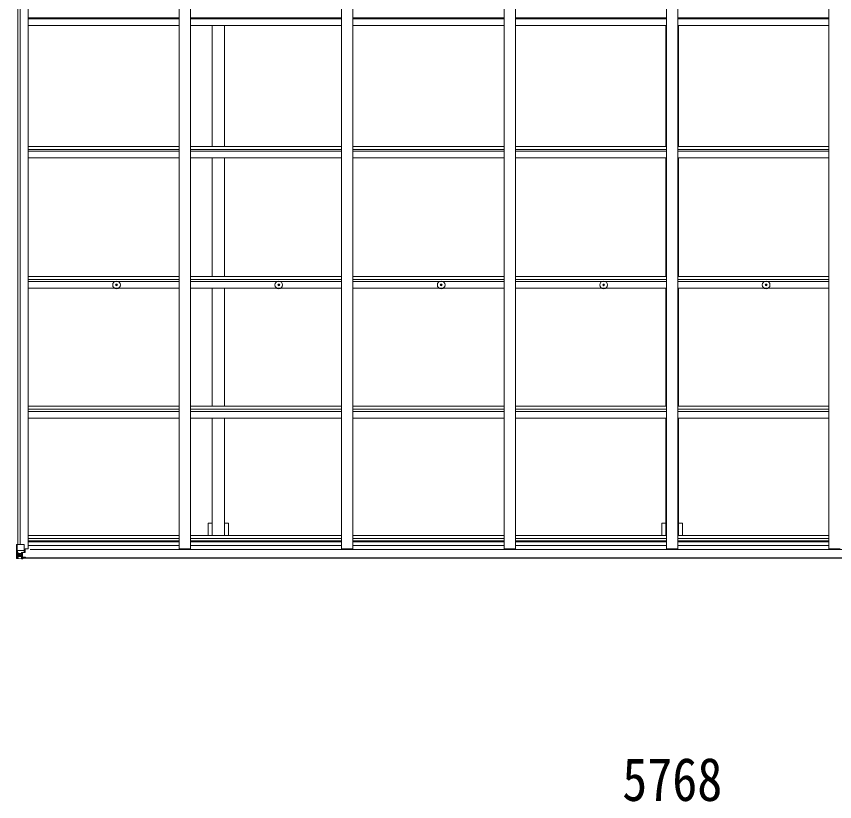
# Model space of a CAD drawing. Units: millimetres at full size, sheet at 1:40; details may follow other scales. Extents: x -11181 to 11305, y -7804 to 7716.
# Drawn here: x 2110 to 5716, y 252 to 3714 of the extents above; entities that cross this region are included whole.
import ezdxf
from ezdxf.enums import TextEntityAlignment as Align

# ---------------------------------------------------------------- set-up
doc = ezdxf.new("R2010")
doc.units = ezdxf.units.MM
doc.header["$LTSCALE"] = 40
for name, color, linetype, lineweight in [('0-1_本体', 4, 'Continuous', 9), ('0-2_部品', 7, 'Continuous', 9), ('0-A_寸法', 6, 'Continuous', 9)]:
    doc.layers.add(name, color=color, linetype=linetype, lineweight=lineweight)
doc.styles.add('ＭＳ ゴシック', font='')
doc.styles.get('ＭＳ ゴシック').set_extended_font_data('MS Gothic')

msp = doc.modelspace()

# ---------------------------------------------------------------- linework, layer by layer
at = {"layer": '0-1_本体'}
for p, q in [((2161.19, 1366.46), (2161.19, 7265.2)), ((2827.19, 1366.46), (2827.19, 7265.2)), ((2877.19, 1366.46), (2877.19, 7265.2)), ((3543.19, 1366.46), (3543.19, 7265.2)), ((3593.19, 1366.46), (3593.19, 7265.2)), ((4259.19, 1366.46), (4259.19, 7265.2)), ((4309.19, 1366.46), (4309.19, 7265.2)), ((4975.19, 1366.46), (4975.19, 7265.2)), ((5025.19, 1366.46), (5025.19, 7265.2)), ((5691.19, 1366.46), (5691.19, 7265.2)), ((2116.19, 1386), (2116.19, 7245.66)), ((2126.02, 1386), (2126.02, 7245.66)), ((2161.19, 3707.51), (2827.19, 3707.51)), ((2161.19, 3703.72), (2827.19, 3703.72)), ((2877.19, 3707.51), (3543.19, 3707.51)), ((2877.19, 3703.72), (3543.19, 3703.72)), ((3593.19, 3707.51), (4259.19, 3707.51)), ((3593.19, 3703.72), (4259.19, 3703.72)), ((4309.19, 3707.51), (4975.19, 3707.51)), ((4309.19, 3703.72), (4975.19, 3703.72)), ((5025.19, 3707.51), (5691.19, 3707.51)), ((5025.19, 3703.72), (5691.19, 3703.72)), ((2161.19, 3673.98), (2827.19, 3673.98)), ((2877.19, 3673.98), (3543.19, 3673.98)), ((2972.69, 3140.48), (2972.69, 3673.98)), ((3027.69, 3140.48), (3027.69, 3673.98)), ((3593.19, 3673.98), (4259.19, 3673.98)), ((4309.19, 3673.98), (4975.19, 3673.98)), ((4972.69, 3140.48), (4972.69, 3673.98)), ((5025.19, 3673.98), (5691.19, 3673.98)), ((5027.69, 3140.48), (5027.69, 3673.98)), ((2161.19, 3140.48), (2827.19, 3140.48)), ((2877.19, 3140.48), (3543.19, 3140.48)), ((3593.19, 3140.48), (4259.19, 3140.48)), ((4309.19, 3140.48), (4975.19, 3140.48)), ((5025.19, 3140.48), (5691.19, 3140.48)), ((2161.17, 3127.51), (2827.19, 3127.51)), ((2161.19, 3120.22), (2827.19, 3120.22)), ((2877.19, 3127.51), (3543.19, 3127.51)), ((2877.19, 3120.22), (3543.19, 3120.22)), ((3593.19, 3127.51), (4259.19, 3127.51)), ((3593.19, 3120.22), (4259.19, 3120.22)), ((4309.19, 3127.51), (4975.19, 3127.51)), ((4309.19, 3120.22), (4975.19, 3120.22)), ((5025.19, 3127.51), (5691.19, 3127.51)), ((5025.19, 3120.22), (5691.19, 3120.22)), ((2161.19, 3090.8), (2827.19, 3090.8)), ((2877.19, 3090.8), (3543.19, 3090.8)), ((2972.69, 2567.47), (2972.69, 3090.8)), ((3027.69, 2567.47), (3027.69, 3090.8)), ((3593.19, 3090.8), (4259.19, 3090.8)), ((4309.19, 3090.8), (4975.19, 3090.8)), ((4972.69, 2567.47), (4972.69, 3090.8)), ((5025.19, 3090.8), (5691.19, 3090.8)), ((5027.69, 2567.47), (5027.69, 3090.8)), ((2161.19, 2567.47), (2827.19, 2567.47)), ((2877.19, 2567.47), (3543.19, 2567.47)), ((3593.19, 2567.47), (4259.19, 2567.47)), ((4309.19, 2567.47), (4975.19, 2567.47)), ((5025.19, 2567.47), (5691.19, 2567.47)), ((2161.17, 2554.6), (2827.19, 2554.6)), ((2161.19, 2544.5), (2827.19, 2544.5)), ((2877.19, 2554.6), (3543.19, 2554.6)), ((2877.19, 2544.5), (3543.19, 2544.5)), ((3593.19, 2554.6), (4259.19, 2554.6)), ((3593.19, 2544.5), (4259.19, 2544.5)), ((4309.19, 2554.6), (4975.19, 2554.6)), ((4309.19, 2544.5), (4975.19, 2544.5)), ((5025.19, 2554.6), (5691.19, 2554.6)), ((5025.19, 2544.5), (5691.19, 2544.5)), ((2161.19, 2515.53), (2827.19, 2515.53)), ((2877.19, 2515.53), (3543.19, 2515.53)), ((2972.69, 1994.94), (2972.69, 2515.53)), ((3027.69, 1994.94), (3027.69, 2515.53)), ((3593.19, 2515.53), (4259.19, 2515.53)), ((4309.19, 2515.53), (4975.19, 2515.53)), ((4972.69, 1994.94), (4972.69, 2515.53)), ((5025.19, 2515.53), (5691.19, 2515.53)), ((5027.69, 1994.94), (5027.69, 2515.53)), ((2161.19, 1994.94), (2827.19, 1994.94)), ((2877.19, 1994.94), (3543.19, 1994.94)), ((3593.19, 1994.94), (4259.19, 1994.94)), ((4309.19, 1994.94), (4975.19, 1994.94)), ((5025.19, 1994.94), (5691.19, 1994.94)), ((2161.19, 1982.12), (2827.19, 1982.12)), ((2161.19, 1971.97), (2827.19, 1971.97)), ((2877.19, 1982.12), (3543.19, 1982.12)), ((2877.19, 1971.97), (3543.19, 1971.97)), ((3593.19, 1982.12), (4259.19, 1982.12)), ((3593.19, 1971.97), (4259.19, 1971.97)), ((4309.19, 1982.12), (4975.19, 1982.12)), ((4309.19, 1971.97), (4975.19, 1971.97)), ((5025.19, 1982.12), (5691.19, 1982.12)), ((5025.19, 1971.97), (5691.19, 1971.97)), ((2161.19, 1943), (2827.19, 1943)), ((2877.19, 1943), (3543.19, 1943)), ((2972.69, 1943), (2972.69, 1425.33)), ((3027.69, 1943), (3027.69, 1425.33)), ((3593.19, 1943), (4259.19, 1943)), ((4309.19, 1943), (4975.19, 1943)), ((4972.69, 1943), (4972.69, 1425.33)), ((5025.19, 1943), (5691.19, 1943)), ((5027.69, 1943), (5027.69, 1425.33)), ((2954.99, 1480.16), (2954.99, 1425.33)), ((2972.69, 1480.16), (2954.99, 1480.16)), ((3045.39, 1480.16), (3027.69, 1480.16)), ((3045.39, 1480.16), (3045.39, 1425.33)), ((4954.99, 1480.16), (4954.99, 1425.33)), ((4972.69, 1480.16), (4954.99, 1480.16)), ((5045.39, 1480.16), (5027.69, 1480.16)), ((5045.39, 1480.16), (5045.39, 1425.33)), ((2161.19, 1425.33), (2827.19, 1425.33)), ((2161.19, 1412.5), (2827.19, 1412.5)), ((2877.19, 1425.33), (3543.19, 1425.33)), ((2877.19, 1412.5), (3543.19, 1412.5)), ((3593.19, 1425.33), (4259.19, 1425.33)), ((3593.19, 1412.5), (4259.19, 1412.5)), ((4309.19, 1425.33), (4975.19, 1425.33)), ((4309.19, 1412.5), (4975.19, 1412.5)), ((5025.19, 1425.33), (5691.19, 1425.33)), ((5025.19, 1412.5), (5691.19, 1412.5)), ((2161.19, 1401.16), (2827.19, 1401.16)), ((2161.19, 1397.37), (2827.19, 1397.37)), ((2161.19, 1381.42), (2827.19, 1381.42)), ((2877.19, 1401.16), (3543.19, 1401.16)), ((2877.19, 1397.37), (3543.19, 1397.37)), ((2877.19, 1381.42), (3543.19, 1381.42)), ((3593.19, 1401.16), (4259.19, 1401.16)), ((3593.19, 1397.37), (4259.19, 1397.37)), ((3593.19, 1381.42), (4259.19, 1381.42)), ((4309.19, 1401.16), (4975.19, 1401.16)), ((4309.19, 1397.37), (4975.19, 1397.37)), ((4309.19, 1381.42), (4975.19, 1381.42)), ((5025.19, 1401.16), (5691.19, 1401.16)), ((5025.19, 1397.37), (5691.19, 1397.37)), ((5025.19, 1381.42), (5691.19, 1381.42)), ((2161.19, 1366.46), (2148.19, 1366.46)), ((7830.19, 1363.14), (2170.19, 1363.14)), ((2827.19, 1366.46), (2877.19, 1366.46)), ((3543.19, 1366.46), (3593.19, 1366.46)), ((4259.19, 1366.46), (4309.19, 1366.46)), ((4975.19, 1366.46), (5025.19, 1366.46)), ((5691.19, 1366.46), (5741.19, 1366.46)), ((2137.69, 1327.66), (7862.69, 1327.66)), ((2137.69, 1325.59), (7862.69, 1325.59))]:
    msp.add_line(p, q, dxfattribs=at)
at = {"layer": '0-2_部品'}
for p, q in [((2548.95, 2530.51), (2550.05, 2530.53)), ((2548.95, 2529.51), (2550.05, 2529.49)), ((2550.05, 2530.53), (2550.57, 2530.63)), ((2550.05, 2529.49), (2550.57, 2529.39)), ((2550.67, 2531.15), (2550.57, 2530.63)), ((2550.67, 2528.88), (2550.57, 2529.39)), ((2550.69, 2532.26), (2550.67, 2531.15)), ((2550.69, 2527.77), (2550.67, 2528.88)), ((2551.69, 2532.26), (2551.71, 2531.15)), ((2551.69, 2527.77), (2551.71, 2528.88)), ((2551.71, 2531.15), (2551.81, 2530.63)), ((2551.71, 2528.88), (2551.81, 2529.39)), ((2552.33, 2530.53), (2551.81, 2530.63)), ((2552.33, 2529.49), (2551.81, 2529.39)), ((2553.44, 2530.51), (2552.33, 2530.53)), ((2553.44, 2529.51), (2552.33, 2529.49)), ((3263.95, 2530.51), (3265.05, 2530.53)), ((3263.95, 2529.51), (3265.05, 2529.49)), ((3265.05, 2530.53), (3265.57, 2530.63)), ((3265.05, 2529.49), (3265.57, 2529.39)), ((3265.67, 2531.15), (3265.57, 2530.63)), ((3265.67, 2528.88), (3265.57, 2529.39)), ((3265.69, 2532.26), (3265.67, 2531.15)), ((3265.69, 2527.77), (3265.67, 2528.88)), ((3266.69, 2532.26), (3266.71, 2531.15)), ((3266.69, 2527.77), (3266.71, 2528.88)), ((3266.71, 2531.15), (3266.81, 2530.63)), ((3266.71, 2528.88), (3266.81, 2529.39)), ((3267.33, 2530.53), (3266.81, 2530.63)), ((3267.33, 2529.49), (3266.81, 2529.39)), ((3268.44, 2530.51), (3267.33, 2530.53)), ((3268.44, 2529.51), (3267.33, 2529.49)), ((3979.95, 2530.51), (3981.05, 2530.53)), ((3979.95, 2529.51), (3981.05, 2529.49)), ((3981.05, 2530.53), (3981.57, 2530.63)), ((3981.05, 2529.49), (3981.57, 2529.39)), ((3981.67, 2531.15), (3981.57, 2530.63)), ((3981.67, 2528.88), (3981.57, 2529.39)), ((3981.69, 2532.26), (3981.67, 2531.15)), ((3981.69, 2527.77), (3981.67, 2528.88)), ((3982.69, 2532.26), (3982.71, 2531.15)), ((3982.69, 2527.77), (3982.71, 2528.88)), ((3982.71, 2531.15), (3982.81, 2530.63)), ((3982.71, 2528.88), (3982.81, 2529.39)), ((3983.33, 2530.53), (3982.81, 2530.63)), ((3983.33, 2529.49), (3982.81, 2529.39)), ((3984.44, 2530.51), (3983.33, 2530.53)), ((3984.44, 2529.51), (3983.33, 2529.49)), ((4695.95, 2530.51), (4697.05, 2530.53)), ((4695.95, 2529.51), (4697.05, 2529.49)), ((4697.05, 2530.53), (4697.57, 2530.63)), ((4697.05, 2529.49), (4697.57, 2529.39)), ((4697.67, 2531.15), (4697.57, 2530.63)), ((4697.67, 2528.88), (4697.57, 2529.39)), ((4697.69, 2532.26), (4697.67, 2531.15)), ((4697.69, 2527.77), (4697.67, 2528.88)), ((4698.69, 2532.26), (4698.71, 2531.15)), ((4698.69, 2527.77), (4698.71, 2528.88)), ((4698.71, 2531.15), (4698.81, 2530.63)), ((4698.71, 2528.88), (4698.81, 2529.39)), ((4699.33, 2530.53), (4698.81, 2530.63)), ((4699.33, 2529.49), (4698.81, 2529.39)), ((4700.44, 2530.51), (4699.33, 2530.53)), ((4700.44, 2529.51), (4699.33, 2529.49)), ((5411.95, 2530.51), (5413.05, 2530.53)), ((5411.95, 2529.51), (5413.05, 2529.49)), ((5413.05, 2530.53), (5413.57, 2530.63)), ((5413.05, 2529.49), (5413.57, 2529.39)), ((5413.67, 2531.15), (5413.57, 2530.63)), ((5413.67, 2528.88), (5413.57, 2529.39)), ((5413.69, 2532.26), (5413.67, 2531.15)), ((5413.69, 2527.77), (5413.67, 2528.88)), ((5414.69, 2532.26), (5414.71, 2531.15)), ((5414.69, 2527.77), (5414.71, 2528.88)), ((5414.71, 2531.15), (5414.81, 2530.63)), ((5414.71, 2528.88), (5414.81, 2529.39)), ((5415.33, 2530.53), (5414.81, 2530.63)), ((5415.33, 2529.49), (5414.81, 2529.39)), ((5416.44, 2530.51), (5415.33, 2530.53)), ((5416.44, 2529.51), (5415.33, 2529.49)), ((2112.53, 1386), (2142.69, 1386)), ((2112.53, 1386), (2112.53, 1325.41)), ((2143.69, 1385), (2143.69, 1351.9)), ((2113.08, 1359.12), (2119.69, 1359.33)), ((2113.08, 1359.12), (2117.22, 1347.03)), ((2119.69, 1345.8), (2117.36, 1345.77)), ((2117.36, 1345.77), (2117.36, 1332.29)), ((2119.69, 1359.33), (2143.69, 1359.33)), ((2119.69, 1345.8), (2131.69, 1345.8)), ((2119.69, 1345.8), (2119.69, 1345.8)), ((2125.17, 1339.44), (2125.17, 1340.4)), ((2131.69, 1349.09), (2131.69, 1323)), ((2133.19, 1345.8), (2131.69, 1345.8)), ((2142.86, 1351.64), (2132.52, 1349.99)), ((2132.52, 1349.35), (2142.86, 1351.01)), ((2132.52, 1349.99), (2132.52, 1349.35)), ((2137.19, 1342.2), (2133.19, 1342.2)), ((2137.19, 1350.1), (2137.19, 1330.13)), ((2142.86, 1351.01), (2142.86, 1351.64)), ((2143.14, 1351.08), (2147.19, 1351.12)), ((2148.19, 1363), (2143.69, 1363)), ((2147.19, 1352.85), (2148.19, 1352.85)), ((2148.19, 1351.13), (2147.19, 1351.12)), ((2148.19, 1366.46), (2148.19, 1351.13)), ((2109.69, 1325.29), (2109.69, 1325.33)), ((2110.63, 1324.33), (2110.63, 1324.29)), ((2110.63, 1324.28), (2110.63, 1324.28)), ((2119.6, 1323.9), (2111.68, 1324.37)), ((2112.54, 1325.34), (2112.53, 1325.41)), ((2116.5, 1328.79), (2113.77, 1325.12)), ((2117.36, 1332.29), (2119.69, 1332.24)), ((2119.69, 1332.24), (2131.69, 1332.24)), ((2131.69, 1323.11), (2119.69, 1323.89)), ((2130.69, 1332.24), (2131.69, 1332.24)), ((2133.19, 1332.24), (2131.69, 1332.24)), ((2133.19, 1328.7), (2131.69, 1328.7)), ((2131.69, 1323.88), (2138.19, 1323.48)), ((2138.19, 1322.6), (2131.69, 1323)), ((2137.19, 1333.99), (2133.19, 1333.99)), ((2133.69, 1329.06), (2133.19, 1329.06)), ((2138.19, 1324.41), (2133.19, 1324.5)), ((2133.3, 1330.36), (2137.19, 1330.36)), ((2133.69, 1330.16), (2133.69, 1329.99)), ((2133.69, 1329.99), (2133.69, 1329.99)), ((2143.69, 1329.91), (2133.69, 1329.99)), ((2133.69, 1328.04), (2133.69, 1329.99)), ((2141.69, 1328.06), (2133.69, 1328.06)), ((2141.69, 1328.04), (2133.69, 1328.04)), ((2138.19, 1324.41), (2138.19, 1325.59)), ((2138.19, 1324), (2138.19, 1324.41)), ((2138.19, 1324), (2138.19, 1323.48)), ((2138.19, 1323.48), (2138.19, 1322.6)), ((2143.19, 1324.8), (2143.19, 1325.59)), ((2143.49, 1324.8), (2143.19, 1324.8)), ((2143.49, 1324.8), (2146.61, 1325.59)), ((2143.69, 1329.91), (2143.69, 1328.3)), ((2143.69, 1328.3), (2148.69, 1328.3)), ((2148.69, 1327.66), (2148.69, 1328.3)), ((2148.69, 1328.3), (2149.69, 1328.3)), ((2149.69, 1329.98), (2149.69, 1329.86)), ((2149.69, 1328.3), (2149.69, 1329.86)), ((2149.69, 1328.3), (2149.69, 1327.66))]:
    msp.add_line(p, q, dxfattribs=at)
for points in [[(2109.69, 1325.33), (2109.69, 1386), (2112.53, 1386)], [(2123.25, 1338.48), (2122.29, 1338.48), (2122.29, 1337.52), (2123.25, 1337.52)], [(2125.17, 1340.4), (2124.21, 1340.4), (2124.21, 1339.44)], [(2124.21, 1336.56), (2124.21, 1335.6), (2125.17, 1335.6), (2125.17, 1336.56)], [(2126.13, 1337.52), (2127.09, 1337.52), (2127.09, 1338.48), (2126.13, 1338.48)], [(2138.19, 1324), (2133.19, 1324), (2133.19, 1349.46)], [(2147.19, 1351.12), (2147.19, 1352.85), (2143.69, 1352.87)], [(2110.63, 1324.28), (2119.69, 1323.73), (2131.69, 1323)], [(2148.69, 1330.03), (2133.69, 1330.16), (2133.69, 1330.16)], [(2133.69, 1329.06), (2141.69, 1329.06), (2141.69, 1327.66)], [(2143.69, 1329.91), (2143.69, 1329.92), (2149.69, 1329.86)]]:
    msp.add_lwpolyline(points, dxfattribs=at)
for centre, radius in [((2551.19, 2530.01), 17), ((2551.19, 2530.01), 4), ((3266.19, 2530.01), 17), ((3266.19, 2530.01), 4), ((3982.19, 2530.01), 17), ((3982.19, 2530.01), 4), ((4698.19, 2530.01), 17), ((4698.19, 2530.01), 4), ((5414.19, 2530.01), 17), ((5414.19, 2530.01), 4), ((2124.69, 1338), 5.3)]:
    msp.add_circle(centre, radius, dxfattribs=at)
for centre, radius, start, end in [((2551.19, 2530.01), 2.3, 167.44414, 192.55586), ((2551.19, 2530.01), 2.3, 77.44414, 102.55586), ((2551.19, 2530.01), 2.3, 257.44414, 282.55586), ((2551.19, 2530.01), 2.3, 347.44414, 12.55586), ((3266.19, 2530.01), 2.3, 167.44414, 192.55586), ((3266.19, 2530.01), 2.3, 77.44414, 102.55586), ((3266.19, 2530.01), 2.3, 257.44414, 282.55586), ((3266.19, 2530.01), 2.3, 347.44414, 12.55586), ((3982.19, 2530.01), 2.3, 167.44414, 192.55586), ((3982.19, 2530.01), 2.3, 77.44414, 102.55586), ((3982.19, 2530.01), 2.3, 257.44414, 282.55586), ((3982.19, 2530.01), 2.3, 347.44414, 12.55586), ((4698.19, 2530.01), 2.3, 167.44414, 192.55586), ((4698.19, 2530.01), 2.3, 77.44414, 102.55586), ((4698.19, 2530.01), 2.3, 257.44414, 282.55586), ((4698.19, 2530.01), 2.3, 347.44414, 12.55586), ((5414.19, 2530.01), 2.3, 167.44414, 192.55586), ((5414.19, 2530.01), 2.3, 77.44414, 102.55586), ((5414.19, 2530.01), 2.3, 257.44414, 282.55586), ((5414.19, 2530.01), 2.3, 347.44414, 12.55586), ((2142.69, 1385), 1, 0, 90), ((2123.25, 1339.44), 0.96, 270, 0), ((2123.25, 1336.56), 0.96, 0, 90), ((2126.13, 1339.44), 0.96, 180, 270), ((2126.13, 1336.56), 0.96, 90, 180), ((2132.63, 1349.06), 0.937, 96.73234, 177.67791), ((2132.63, 1348.42), 0.937, 96.73234, 177.67791), ((2142.75, 1352.57), 0.937, 276.73234, 357.67791), ((2142.75, 1351.94), 0.937, 276.73234, 357.67791), ((2110.69, 1325.33), 0.999, 180.04917, 266.5576), ((2110.69, 1325.29), 0.999, 180.04917, 266.5576), ((2110.69, 1325.28), 1, 179.99921, 266.49983), ((2111.84, 1311.68), 12.7, 84.89689, 90.75534), ((2113.82, 1325.29), 1.28, 177.54105, 228.82169), ((2133.7, 1330.67), 0.513, 178.95293, 268.11972), ((2133.69, 1330.49), 0.5, 179.95536, 269.47105), ((2133.69, 1327.56), 0.5, 89.99891, 179.99891), ((2133.69, 1327.54), 0.5, 90.00309, 180.00198), ((2148.83, 1322.34), 7.69, 83.56574, 91.03001)]:
    msp.add_arc(centre, radius, start, end, dxfattribs=at)
for centre, major_axis, ratio, start_param, end_param in [((2113.8, 1356.77), (0.85, -2.32), 0.403757, 3.0087805, 3.9744392), ((2115.95, 1345.74), (0, -3), 0.468246, 1.5772882, 2.0127935), ((2112.63, 1324.21), (2, -0.12), 0.060933, 2.0712557, 3.1453404), ((2311.63, 1311.97), (201, -12.36), 0.060933, 3.1453404, 3.145839), ((2112.82, 1327.3), (-0.02, -3), 0.466854, 0.125683, 0.7596956), ((2114.49, 1332.38), (0.03, -5), 0.573921, 0.7672717, 1.551125), ((2037.94, 1332.24), (81.75, 0), 0.061163, 6.2824128, 6.2831853)]:
    msp.add_ellipse(centre, major_axis=major_axis, ratio=ratio, start_param=start_param, end_param=end_param, dxfattribs=at)

# ---------------------------------------------------------------- texts
at = {"layer": '0-A_寸法', "color": 7, "style": 'ＭＳ ゴシック', "width": 0.85}
msp.add_text('5768', height=190.6, dxfattribs=at).set_placement((4780.19, 198.04), align=Align.BOTTOM_LEFT)

doc.saveas('drawing.dxf')
